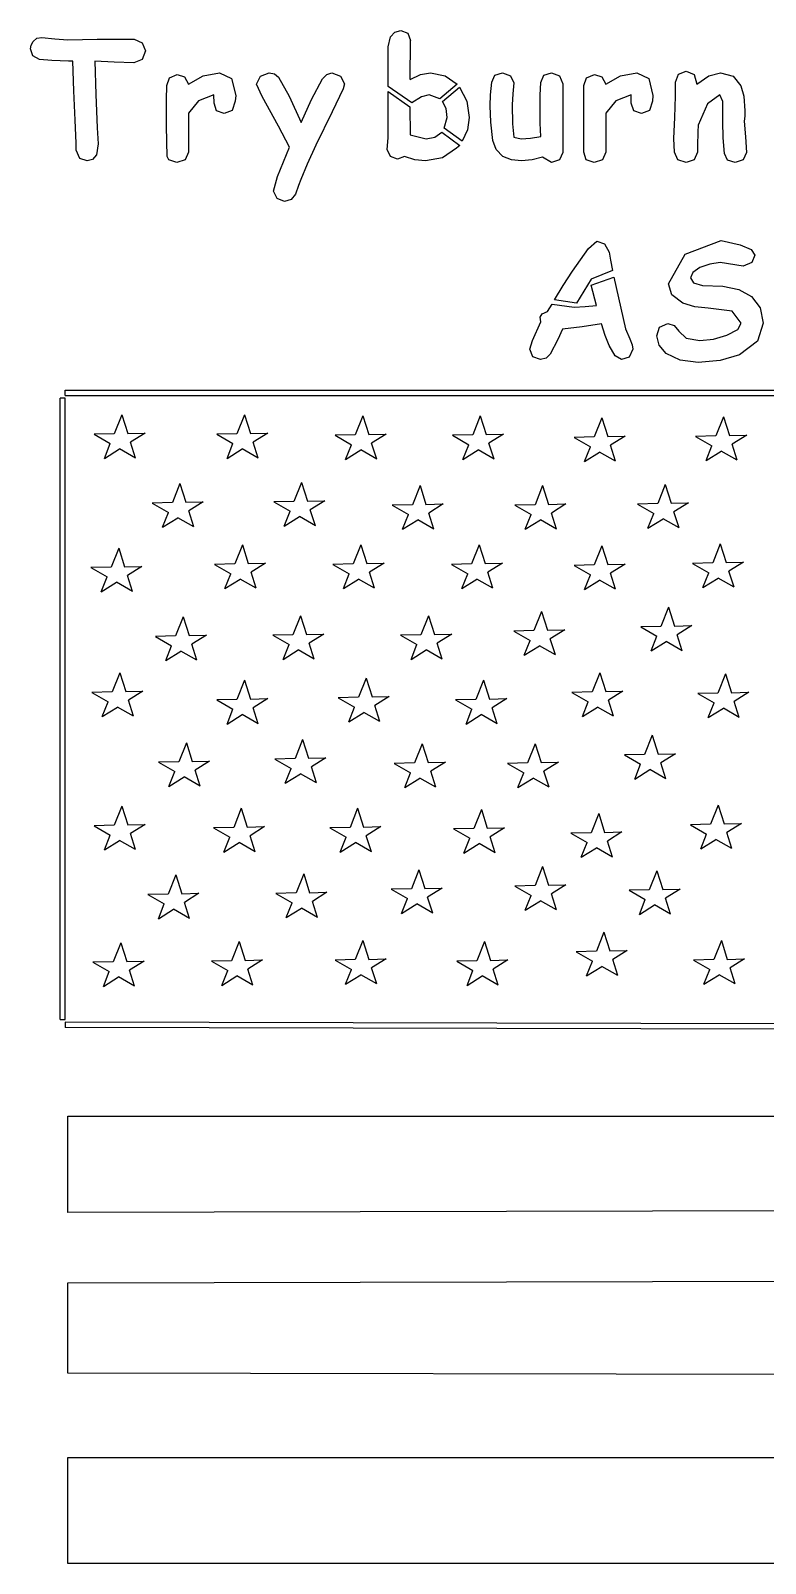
# Model space of a CAD drawing. Header units: metres. Extents: x 0.2 to 90.3, y 1.1 to 74.6.
# Drawn here: x 0.2 to 35.5, y 1.1 to 74.6 of the extents above; entities that cross this region are included whole.
import ezdxf

# ---------------------------------------------------------------- set-up
doc = ezdxf.new("R2010")
doc.units = ezdxf.units.M

msp = doc.modelspace()

# ---------------------------------------------------------------- linework, layer by layer
at = {"layer": '1', "color": 3}
for p, q in [((0.310403, 74.104346), (0.495949, 74.258757)), ((0.495949, 74.258757), (0.728262, 74.301924)), ((0.728262, 74.301924), (1.354494, 74.236624)), ((1.354494, 74.236624), (1.983216, 74.182936)), ((17.345067, 73.846159), (17.46268, 74.335966)), ((17.46268, 74.335966), (17.669118, 74.553679)), ((17.669118, 74.553679), (17.950825, 74.626249)), ((17.950825, 74.626249), (18.300124, 74.50733)), ((18.300124, 74.50733), (18.416556, 74.150557)), ((0.191129, 73.754286), (0.220948, 73.935751)), ((0.297462, 73.423315), (0.191129, 73.754286)), ((0.220948, 73.935751), (0.310403, 74.104346)), ((1.983216, 74.182936), (2.682783, 74.201895)), ((2.682783, 74.201895), (3.382351, 74.220846)), ((3.382351, 74.220846), (4.267185, 74.220846)), ((4.267185, 74.220846), (5.15202, 74.220846)), ((5.15202, 74.220846), (5.546217, 74.043883)), ((5.704643, 73.654936), (5.545802, 73.249945)), ((5.546217, 74.043883), (5.704643, 73.654936)), ((17.345066, 71.942329), (17.345067, 73.846159)), ((18.399119, 72.283201), (18.416555, 74.150558)), ((0.616461, 73.247872), (0.297462, 73.423315)), ((1.21447, 73.187063), (0.616461, 73.24787)), ((2.000651, 73.166792), (1.21447, 73.187063)), ((2.218156, 73.166792), (2.000651, 73.166792)), ((2.266312, 71.7339), (2.218156, 73.166792)), ((4.197313, 73.113936), (3.27221, 73.166792)), ((3.27221, 73.166792), (3.318706, 71.571737)), ((5.150359, 73.085707), (4.197313, 73.113936)), ((5.545802, 73.249945), (5.150359, 73.085707)), ((6.720137, 71.994579), (6.849231, 72.368437)), ((6.849231, 72.368437), (7.224059, 72.518141)), ((7.224059, 72.518141), (7.57322, 72.405241)), ((7.57322, 72.405241), (7.763397, 72.066527)), ((7.763397, 72.066527), (8.469607, 72.466047)), ((8.469607, 72.466047), (9.252746, 72.599226)), ((9.252746, 72.599226), (9.838437, 72.326857)), ((9.838437, 72.326857), (10.033667, 71.509756)), ((11.038368, 72.064039), (11.215475, 72.440794)), ((11.30984, 71.46575), (11.038368, 72.064039)), ((11.215475, 72.440794), (11.634165, 72.599226)), ((11.634165, 72.599226), (11.897607, 72.547751)), ((11.897607, 72.547751), (12.092422, 72.393339)), ((12.092422, 72.393339), (12.590189, 71.48741)), ((13.666174, 71.32102), (14.20053, 72.308111)), ((14.20053, 72.308111), (14.398115, 72.526442)), ((14.398115, 72.526442), (14.651601, 72.599226)), ((14.651601, 72.599226), (15.068902, 72.448683)), ((15.068902, 72.448683), (15.254584, 72.076491)), ((15.254584, 72.076491), (15.184296, 71.83325)), ((18.399119, 72.283201), (18.901797, 72.520216)), ((18.901797, 72.520216), (19.378735, 72.599226)), ((19.378735, 72.599226), (20.077998, 72.464766)), ((20.653916, 72.0614), (19.83059, 71.3608)), ((20.077998, 72.464766), (20.653916, 72.0614)), ((22.261929, 71.553198), (22.322739, 72.152594)), ((22.322739, 72.15259), (22.474665, 72.487562)), ((22.474665, 72.487562), (22.829152, 72.599226)), ((22.829152, 72.599226), (23.217952, 72.454909)), ((23.217952, 72.454909), (23.376794, 72.118551)), ((23.376794, 72.118551), (23.336253, 71.601896)), ((24.647528, 71.532858), (24.67409, 72.140967)), ((24.67409, 72.140967), (24.819791, 72.484656)), ((24.819791, 72.484656), (25.182164, 72.599226)), ((25.182164, 72.599226), (25.5747, 72.452009)), ((25.5747, 72.452009), (25.728144, 72.082304)), ((25.728144, 72.082304), (25.728144, 71.045332)), ((26.743638, 71.994581), (26.872733, 72.368437)), ((26.872733, 72.368437), (27.247561, 72.518141)), ((27.247561, 72.518141), (27.596722, 72.405241)), ((27.596722, 72.405241), (27.786898, 72.066527)), ((27.786898, 72.066527), (28.493109, 72.466047)), ((28.493109, 72.466047), (29.276248, 72.599226)), ((29.276248, 72.599226), (29.861939, 72.326857)), ((29.861939, 72.326857), (30.05717, 71.509756)), ((31.142951, 72.160895), (31.284499, 72.532675)), ((31.142951, 71.489827), (31.142951, 72.160895)), ((31.284499, 72.532675), (31.655175, 72.680304)), ((31.655175, 72.680304), (32.027512, 72.526442)), ((32.027512, 72.526442), (32.166569, 72.064863)), ((32.166569, 72.064863), (32.733445, 72.458784)), ((32.733445, 72.458784), (33.303365, 72.599226)), ((33.303365, 72.599226), (33.897774, 72.44599)), ((33.897774, 72.44599), (34.268037, 71.986273)), ((2.329957, 70.328955), (2.266312, 71.7339)), ((3.318706, 71.571737), (3.382351, 69.970877)), ((6.709343, 71.307738), (6.720137, 71.994581)), ((6.709343, 70.053892), (6.709343, 71.307738)), ((8.979613, 71.545172), (8.243313, 71.254606)), ((8.992067, 71.149725), (8.979613, 71.545172)), ((10.033667, 71.509756), (10.003233, 71.250738)), ((12.0853, 70.050978), (11.30984, 71.46575)), ((12.590189, 71.48741), (13.181348, 70.217436)), ((13.181348, 70.217436), (13.666174, 71.32102)), ((15.184296, 71.83325), (14.654986, 70.735258)), ((18.478221, 71.165159), (17.345066, 71.942329)), ((17.345067, 69.486044), (17.345067, 71.709288)), ((17.345067, 71.709288), (18.390662, 70.970396)), ((18.941224, 71.450316), (18.478221, 71.165159)), ((19.31343, 71.545172), (18.941224, 71.450316)), ((19.83059, 71.3608), (19.31343, 71.545172)), ((19.949322, 71.234714), (20.77851, 71.916609)), ((20.77851, 71.916609), (21.122346, 71.248739)), ((22.241658, 71.027418), (22.261929, 71.553198)), ((23.336253, 71.601896), (23.295712, 71.07363)), ((24.638675, 70.828726), (24.647528, 71.532858)), ((26.732844, 71.307738), (26.743638, 71.994581)), ((26.732844, 70.053892), (26.732844, 71.307738)), ((29.003115, 71.545172), (28.266814, 71.254606)), ((29.015568, 71.149725), (29.003115, 71.545172)), ((30.05717, 71.509756), (30.026734, 71.250738)), ((31.10241, 70.455282), (31.142951, 71.489828)), ((33.266835, 71.545172), (32.675332, 71.12496)), ((33.41322, 71.232466), (33.266835, 71.545172)), ((34.268037, 71.986273), (34.417466, 71.485335)), ((34.417466, 71.485335), (34.467274, 70.785002)), ((8.243313, 71.254606), (7.763397, 70.670714)), ((7.763397, 70.670714), (7.764642, 69.732054)), ((9.114312, 70.777388), (8.992067, 71.149725)), ((9.481045, 70.65328), (9.114312, 70.777388)), ((9.861062, 70.802641), (9.481045, 70.65328)), ((10.003233, 71.250738), (9.861062, 70.802641)), ((14.654986, 70.735258), (13.884509, 69.132666)), ((18.390662, 70.970396), (18.399119, 69.628287)), ((20.124791, 70.886076), (19.949322, 71.234714)), ((20.182904, 70.460684), (20.124791, 70.886076)), ((21.122346, 71.248739), (21.236958, 70.46234)), ((22.272515, 70.241995), (22.241658, 71.027418)), ((23.295712, 71.07363), (23.308997, 70.154066)), ((24.643656, 70.194189), (24.638675, 70.828726)), ((25.728144, 71.045332), (25.728144, 70.001036)), ((28.266814, 71.254606), (27.786898, 70.670714)), ((27.786898, 70.670714), (27.789389, 68.793394)), ((29.137814, 70.777388), (29.015568, 71.149725)), ((29.504546, 70.65328), (29.137814, 70.777388)), ((29.884564, 70.802641), (29.504546, 70.65328)), ((30.026734, 71.250738), (29.884564, 70.802641)), ((32.675332, 71.12496), (32.228554, 70.099821)), ((33.41322, 70.922262), (33.41322, 71.232466)), ((33.41322, 70.267798), (33.41322, 70.922262)), ((34.467274, 70.785002), (34.467274, 70.525984)), ((2.380319, 69.223707), (2.329957, 70.328955)), ((3.382351, 69.970877), (3.434373, 69.203779)), ((6.737086, 68.595534), (6.709343, 70.053892)), ((12.617931, 69.031653), (12.0853, 70.050978)), ((20.038728, 69.954596), (20.182904, 70.460684)), ((20.904053, 69.327978), (20.038728, 69.954596)), ((21.153731, 69.863432), (20.904053, 69.327978)), ((21.236958, 70.46234), (21.153731, 69.863432)), ((22.365083, 69.363455), (22.272515, 70.241995)), ((23.308997, 70.154066), (23.376794, 69.520636)), ((24.67409, 69.543051), (24.643656, 70.194189)), ((25.728144, 70.001036), (25.728144, 69.23699)), ((26.732845, 68.800036), (26.732844, 70.053892)), ((31.061869, 69.449515), (31.10241, 70.455282)), ((32.228554, 70.099821), (32.209458, 69.76969)), ((33.431489, 69.486876), (33.41322, 70.267798)), ((34.467274, 70.525984), (34.436841, 70.281912)), ((34.436841, 70.281912), (34.492596, 69.535162)), ((2.380319, 68.891081), (2.380319, 69.223707)), ((3.434373, 69.203779), (3.353292, 68.663611)), ((7.764642, 69.732054), (7.765888, 68.793394)), ((13.884509, 69.132666), (13.458626, 68.229773)), ((17.302177, 68.920975), (17.345067, 69.486044)), ((18.399119, 69.628287), (19.172854, 69.437063)), ((19.172854, 69.437063), (19.596286, 69.516981)), ((19.596286, 69.516981), (19.926923, 69.756445)), ((19.926923, 69.756445), (20.78241, 69.124129)), ((20.78241, 69.124129), (20.626502, 68.987105)), ((22.526208, 68.922491), (22.365083, 69.363455)), ((23.376794, 69.520636), (23.725196, 69.437063)), ((23.725196, 69.437063), (24.171763, 69.46356)), ((24.171763, 69.46356), (24.67409, 69.543051)), ((25.728144, 69.23699), (25.728144, 68.788412)), ((31.092589, 68.800863), (31.061869, 69.449515)), ((32.209458, 69.76969), (32.197003, 69.104162)), ((32.197003, 69.104162), (32.197003, 68.796713)), ((33.494302, 68.734732), (33.431489, 69.486876)), ((34.492596, 69.535162), (34.548356, 68.790075)), ((2.550783, 68.500624), (2.380319, 68.891081)), ((2.900016, 68.383009), (2.550783, 68.500624)), ((3.161798, 68.453161), (2.900016, 68.383009)), ((3.353292, 68.663611), (3.161798, 68.453161)), ((6.820314, 68.430334), (6.737086, 68.595534)), ((7.210775, 68.301924), (6.820314, 68.430334)), ((7.608292, 68.436003), (7.210775, 68.301924)), ((7.765888, 68.793394), (7.608292, 68.436003)), ((12.041366, 67.627058), (12.617931, 69.031653)), ((17.453131, 68.596502), (17.302177, 68.920975)), ((17.792815, 68.464087), (17.453131, 68.596502)), ((18.127103, 68.584189), (17.792815, 68.464087)), ((18.62099, 68.433302), (18.127103, 68.584189)), ((19.146285, 68.383009), (18.62099, 68.433302)), ((19.961039, 68.534033), (19.146285, 68.383009)), ((20.626502, 68.987105), (19.961039, 68.534033)), ((22.850739, 68.587515), (22.526208, 68.922491)), ((23.262507, 68.434134), (22.850739, 68.587515)), ((23.743462, 68.383009), (23.262507, 68.434134)), ((24.261906, 68.426245), (23.743462, 68.383009)), ((24.755172, 68.55596), (24.261906, 68.426245)), ((25.190467, 68.301924), (24.755172, 68.55596)), ((25.573455, 68.433928), (25.190467, 68.301924)), ((25.728144, 68.788412), (25.573455, 68.433928)), ((26.843816, 68.430334), (26.732844, 68.800039)), ((27.234277, 68.301924), (26.843816, 68.430334)), ((27.631795, 68.436003), (27.234277, 68.301924)), ((27.789389, 68.793394), (27.631795, 68.436003)), ((31.24894, 68.438078), (31.092589, 68.800863)), ((31.643552, 68.301924), (31.24894, 68.438078)), ((32.03941, 68.436835), (31.643552, 68.301924)), ((32.197003, 68.796713), (32.03941, 68.436835)), ((33.639378, 68.410124), (33.494302, 68.734732)), ((34.004868, 68.301924), (33.639378, 68.410124)), ((34.392422, 68.435171), (34.004868, 68.301924)), ((34.548356, 68.790075), (34.392422, 68.435171)), ((11.849179, 66.929358), (12.041366, 67.627058)), ((13.458626, 68.229773), (13.150627, 67.493605)), ((12.014662, 66.571554), (11.849179, 66.929358)), ((13.048653, 67.196814), (12.903232, 66.782973)), ((13.150627, 67.493605), (13.048653, 67.196814)), ((12.38133, 66.437063), (12.014662, 66.571554)), ((12.698733, 66.523543), (12.38133, 66.437063)), ((12.903232, 66.782973), (12.698733, 66.523543)), ((26.198628, 63.090704), (26.964331, 64.172224)), ((26.964331, 64.172224), (27.357011, 64.532728)), ((27.357011, 64.532728), (27.734395, 64.401838)), ((27.734395, 64.401838), (27.961655, 64.009169)), ((27.961655, 64.009169), (28.018626, 63.627466)), ((31.594491, 63.91339), (33.328599, 64.556639)), ((33.328599, 64.556639), (34.242913, 64.357405)), ((34.242913, 64.357405), (34.767792, 64.133116)), ((34.767792, 64.133116), (34.94275, 63.85929)), ((28.018626, 63.627466), (28.110873, 63.119921)), ((30.807618, 62.487555), (31.594491, 63.91339)), ((32.309418, 63.269308), (31.973603, 63.028761)), ((32.783448, 63.429053), (32.309418, 63.269308)), ((33.274087, 63.502585), (32.783448, 63.429053)), ((34.39013, 63.340422), (33.274087, 63.502585)), ((34.794701, 63.511717), (34.39013, 63.340422)), ((34.94275, 63.85929), (34.794701, 63.511717)), ((25.754029, 62.402346), (26.198628, 63.090704)), ((27.09384, 62.702734), (26.390403, 61.554461)), ((27.087489, 62.426279), (28.174464, 62.79793)), ((28.110873, 63.119921), (27.09384, 62.702734)), ((28.174464, 62.79793), (28.740371, 60.333948)), ((30.962243, 61.958594), (30.807618, 62.487555)), ((31.973603, 63.028761), (31.861672, 62.775351)), ((31.861672, 62.775351), (31.996987, 62.540411)), ((31.996987, 62.540411), (32.43007, 62.401495)), ((25.33569, 61.725008), (25.754029, 62.402346)), ((27.350369, 61.451647), (27.087489, 62.426279)), ((31.496949, 61.564947), (30.962243, 61.958594)), ((32.43007, 62.401495), (33.417153, 62.367453)), ((33.417153, 62.367453), (34.183968, 62.21131)), ((34.183968, 62.21131), (34.789719, 61.885115)), ((34.789719, 61.885115), (35.20855, 61.328757)), ((24.648955, 60.886572), (24.74166, 61.041331)), ((24.74166, 61.041331), (24.999848, 61.156382)), ((24.999848, 61.156382), (25.211594, 61.51771)), ((25.211594, 61.51771), (26.278878, 61.370566)), ((26.390403, 61.554461), (25.33569, 61.725008)), ((26.278878, 61.370566), (26.795254, 61.402117)), ((26.795254, 61.402117), (27.350369, 61.451647)), ((32.072953, 61.38127), (31.496949, 61.564947)), ((32.709016, 61.313399), (32.072953, 61.38127)), ((33.859925, 61.180296), (32.709016, 61.313399)), ((34.294099, 60.606917), (33.859925, 61.180296)), ((35.20855, 61.328757), (35.348153, 60.601103)), ((24.282843, 59.77157), (24.678843, 60.659102)), ((24.678843, 60.659102), (24.648955, 60.886572)), ((25.722104, 60.316511), (25.486886, 59.815153)), ((26.666848, 60.430803), (25.722104, 60.316511)), ((27.583647, 60.559756), (26.666848, 60.430803)), ((27.75591, 60.003882), (27.583647, 60.559756)), ((28.740371, 60.333948), (28.951234, 59.840819)), ((30.240048, 59.985667), (30.377442, 60.407118)), ((30.377442, 60.407118), (30.76722, 60.58367)), ((30.76722, 60.58367), (31.081712, 60.491866)), ((31.081712, 60.491866), (31.294099, 60.21646)), ((33.609208, 60.026892), (34.12288, 60.301413)), ((34.12288, 60.301413), (34.294099, 60.606917)), ((35.348153, 60.601103), (35.065202, 59.729483)), ((24.150844, 59.354333), (24.282843, 59.77157)), ((25.486886, 59.815153), (25.123816, 59.111921)), ((27.961655, 59.53393), (27.75591, 60.003882)), ((28.249453, 59.030009), (27.961655, 59.53393)), ((28.951234, 59.840819), (29.060401, 59.557657)), ((29.060401, 59.557657), (29.096789, 59.355162)), ((30.352402, 59.548293), (30.240044, 59.98567)), ((30.689454, 59.148291), (30.352402, 59.548293)), ((31.294099, 60.21646), (31.647073, 59.883757)), ((31.647073, 59.883757), (32.298623, 59.772856)), ((32.298623, 59.772856), (32.960976, 59.836371)), ((32.960976, 59.836371), (33.609208, 60.026892)), ((35.065202, 59.729483), (34.21634, 59.085471)), ((24.298619, 58.991961), (24.150843, 59.354334)), ((24.662238, 58.857054), (24.298619, 58.991961)), ((24.927342, 58.920771), (24.662238, 58.857054)), ((25.123816, 59.111921), (24.927342, 58.920771)), ((28.549979, 58.857054), (28.249453, 59.030009)), ((28.919411, 58.976328), (28.549979, 58.857054)), ((29.096789, 59.355162), (28.919411, 58.976328)), ((31.355889, 58.826178), (30.689454, 59.148291)), ((32.228341, 58.718802), (31.355889, 58.826178)), ((33.283356, 58.810469), (32.228341, 58.718802)), ((34.21634, 59.085471), (33.283356, 58.810469)), ((1.850556, 57.383889), (36.379763, 57.383889)), ((1.850556, 57.133889), (1.850556, 57.383888)), ((1.600556, 27.200439), (1.600556, 57.008888)), ((1.850556, 57.008888), (1.600556, 57.008888)), ((1.850556, 57.133889), (36.381138, 57.133889)), ((1.850556, 27.200439), (1.850556, 57.008888)), ((4.568528, 56.210565), (4.203688, 55.295266)), ((4.568528, 56.210563), (4.853654, 55.310834)), ((10.454345, 56.210565), (10.089505, 55.295266)), ((10.454345, 56.210563), (10.739471, 55.310834)), ((16.137203, 56.159825), (15.772363, 55.244526)), ((16.137203, 56.159824), (16.422329, 55.260094)), ((21.769321, 56.159825), (21.404482, 55.244526)), ((21.769321, 56.159824), (22.054447, 55.260094)), ((27.604398, 56.058346), (27.239559, 55.143047)), ((27.604398, 56.058344), (27.889525, 55.158614)), ((33.439476, 56.109086), (33.074636, 55.193787)), ((33.439476, 56.109084), (33.724602, 55.209354)), ((4.203688, 55.295266), (3.234064, 55.272041)), ((3.234064, 55.272041), (4.015734, 54.823731)), ((4.853654, 55.310834), (5.683025, 55.3307)), ((5.683025, 55.3307), (4.985337, 54.8953)), ((10.089505, 55.295266), (9.119881, 55.272041)), ((9.119881, 55.272041), (9.901551, 54.823731)), ((10.739471, 55.310834), (11.568842, 55.3307)), ((11.568842, 55.3307), (10.871154, 54.8953)), ((15.772363, 55.244526), (14.802739, 55.221302)), ((14.802739, 55.221301), (15.584409, 54.772991)), ((16.422329, 55.260094), (17.2517, 55.27996)), ((17.2517, 55.27996), (16.554012, 54.844561)), ((21.404482, 55.244526), (20.434857, 55.221302)), ((20.434857, 55.221301), (21.216527, 54.772991)), ((22.054447, 55.260094), (22.883818, 55.27996)), ((22.883818, 55.27996), (22.18613, 54.844561)), ((27.239559, 55.143047), (26.269935, 55.119822)), ((27.889525, 55.158614), (28.718896, 55.17848)), ((28.718896, 55.17848), (28.021208, 54.743081)), ((33.074636, 55.193787), (32.105012, 55.170562)), ((32.105012, 55.170562), (32.886682, 54.722251)), ((33.724602, 55.209354), (34.553973, 55.22922)), ((34.553973, 55.22922), (33.856285, 54.793821)), ((3.732655, 54.113552), (4.015734, 54.823731)), ((3.732655, 54.113552), (4.461229, 54.568226)), ((5.228427, 54.128216), (4.461229, 54.568226)), ((5.228427, 54.128216), (4.985337, 54.8953)), ((9.618472, 54.113552), (9.901551, 54.823731)), ((9.618472, 54.113552), (10.347046, 54.568226)), ((11.114245, 54.128216), (10.347046, 54.568226)), ((11.114245, 54.128216), (10.871154, 54.8953)), ((15.30133, 54.062812), (15.584409, 54.772991)), ((15.30133, 54.062812), (16.029904, 54.517486)), ((16.797103, 54.077476), (16.029904, 54.517486)), ((16.797103, 54.077476), (16.554012, 54.844561)), ((20.933448, 54.062812), (21.216527, 54.772991)), ((20.933448, 54.062812), (21.662023, 54.517486)), ((22.429221, 54.077476), (21.662023, 54.517486)), ((22.429221, 54.077476), (22.18613, 54.844561)), ((26.269935, 55.119822), (27.051604, 54.671511)), ((26.768526, 53.961332), (27.051604, 54.671511)), ((26.768526, 53.961332), (27.4971, 54.416006)), ((28.264298, 53.975996), (27.4971, 54.416006)), ((28.264298, 53.975996), (28.021208, 54.743081)), ((32.603603, 54.012072), (32.886682, 54.722251)), ((32.603603, 54.012072), (33.332177, 54.466746)), ((34.099375, 54.026736), (33.332177, 54.466746)), ((34.099375, 54.026736), (33.856285, 54.793821)), ((13.194294, 52.963218), (12.829455, 52.047919)), ((13.194294, 52.963216), (13.47942, 52.063486)), ((7.359217, 52.912478), (6.994377, 51.997179)), ((7.359217, 52.912476), (7.644343, 52.012746)), ((18.877152, 52.810998), (18.512313, 51.895699)), ((18.877152, 52.810997), (19.162278, 51.911267)), ((24.762969, 52.810998), (24.39813, 51.895699)), ((24.762969, 52.810997), (25.048096, 51.911267)), ((30.648787, 52.861738), (30.283947, 51.946439)), ((30.648787, 52.861736), (30.933913, 51.962007)), ((6.994377, 51.997179), (6.024753, 51.973954)), ((6.024753, 51.973954), (6.806423, 51.525644)), ((6.523344, 50.815465), (6.806423, 51.525644)), ((7.644343, 52.012746), (8.473714, 52.032612)), ((8.473714, 52.032612), (7.776026, 51.597213)), ((8.019117, 50.830128), (7.776026, 51.597213)), ((12.829455, 52.047919), (11.859831, 52.024694)), ((11.859831, 52.024694), (12.6415, 51.576383)), ((12.358422, 50.866204), (12.6415, 51.576383)), ((13.47942, 52.063486), (14.308791, 52.083352)), ((14.308791, 52.083352), (13.611103, 51.647953)), ((13.854194, 50.880868), (13.611103, 51.647953)), ((18.512313, 51.895699), (17.542689, 51.872475)), ((17.542689, 51.872474), (18.324358, 51.424164)), ((19.162278, 51.911267), (19.991649, 51.931133)), ((19.991649, 51.931133), (19.293961, 51.495734)), ((19.537052, 50.728649), (19.293961, 51.495734)), ((24.39813, 51.895699), (23.428506, 51.872475)), ((23.428506, 51.872474), (24.210175, 51.424164)), ((25.048096, 51.911267), (25.877467, 51.931133)), ((25.877467, 51.931133), (25.179779, 51.495734)), ((25.422869, 50.728649), (25.179779, 51.495734)), ((30.283947, 51.946439), (29.314323, 51.923214)), ((29.314323, 51.923214), (30.095993, 51.474904)), ((29.812914, 50.764725), (30.095993, 51.474904)), ((30.933913, 51.962007), (31.763284, 51.981873)), ((31.763284, 51.981873), (31.065596, 51.546473)), ((31.308686, 50.779389), (31.065596, 51.546473)), ((6.523344, 50.815465), (7.251918, 51.270139)), ((8.019117, 50.830128), (7.251918, 51.270139)), ((12.358422, 50.866204), (13.086996, 51.320878)), ((13.854194, 50.880868), (13.086996, 51.320878)), ((18.04128, 50.713985), (18.324358, 51.424164)), ((18.04128, 50.713985), (18.769854, 51.168659)), ((19.537052, 50.728649), (18.769854, 51.168659)), ((23.927097, 50.713985), (24.210175, 51.424164)), ((23.927097, 50.713985), (24.655671, 51.168659)), ((25.422869, 50.728649), (24.655671, 51.168659)), ((29.812914, 50.764725), (30.541488, 51.219399)), ((31.308686, 50.779389), (30.541488, 51.219399)), ((33.287256, 50.020309), (32.922417, 49.10501)), ((33.287256, 50.020307), (33.572383, 49.120578)), ((4.416308, 49.81735), (4.051469, 48.902051)), ((4.416308, 49.817348), (4.701434, 48.917618)), ((10.352865, 49.969569), (9.988026, 49.05427)), ((10.352865, 49.969568), (10.637991, 49.069838)), ((16.035723, 49.969569), (15.670884, 49.05427)), ((16.035723, 49.969568), (16.320849, 49.069838)), ((21.718581, 49.969569), (21.353742, 49.05427)), ((21.718581, 49.969568), (22.003707, 49.069838)), ((27.604398, 49.91883), (27.239559, 49.003531)), ((27.604398, 49.918828), (27.889525, 49.019098)), ((4.051469, 48.902051), (3.081845, 48.878826)), ((3.081845, 48.878826), (3.863514, 48.430516)), ((4.701434, 48.917618), (5.530805, 48.937484)), ((5.530805, 48.937484), (4.833117, 48.502085)), ((9.988026, 49.05427), (9.018402, 49.031046)), ((9.018402, 49.031045), (9.800071, 48.582735)), ((9.516993, 47.872556), (9.800071, 48.582735)), ((10.637991, 49.069838), (11.467362, 49.089704)), ((11.467362, 49.089704), (10.769674, 48.654305)), ((11.012765, 47.88722), (10.769674, 48.654305)), ((15.670884, 49.05427), (14.70126, 49.031046)), ((14.70126, 49.031045), (15.482929, 48.582735)), ((15.199851, 47.872556), (15.482929, 48.582735)), ((16.320849, 49.069838), (17.15022, 49.089704)), ((17.15022, 49.089704), (16.452532, 48.654305)), ((16.695623, 47.88722), (16.452532, 48.654305)), ((21.353742, 49.05427), (20.384118, 49.031046)), ((20.384118, 49.031045), (21.165787, 48.582735)), ((20.882709, 47.872556), (21.165787, 48.582735)), ((22.003707, 49.069838), (22.833078, 49.089704)), ((22.833078, 49.089704), (22.13539, 48.654305)), ((22.378481, 47.88722), (22.13539, 48.654305)), ((27.239559, 49.003531), (26.269935, 48.980306)), ((26.269935, 48.980305), (27.051604, 48.531995)), ((26.768526, 47.821816), (27.051604, 48.531995)), ((27.889525, 49.019098), (28.718896, 49.038964)), ((28.718896, 49.038964), (28.021208, 48.603565)), ((28.264298, 47.83648), (28.021208, 48.603565)), ((32.922417, 49.10501), (31.952793, 49.081785)), ((31.952793, 49.081785), (32.734462, 48.633475)), ((32.451384, 47.923296), (32.734462, 48.633475)), ((33.572383, 49.120578), (34.401754, 49.140444)), ((34.401754, 49.140444), (33.704066, 48.705044)), ((33.947156, 47.93796), (33.704066, 48.705044)), ((3.580436, 47.720337), (3.863514, 48.430516)), ((3.580436, 47.720337), (4.30901, 48.175011)), ((5.076208, 47.735), (4.30901, 48.175011)), ((5.076208, 47.735), (4.833117, 48.502085)), ((9.516993, 47.872556), (10.245567, 48.32723)), ((11.012765, 47.88722), (10.245567, 48.32723)), ((15.199851, 47.872556), (15.928425, 48.32723)), ((16.695623, 47.88722), (15.928425, 48.32723)), ((20.882709, 47.872556), (21.611283, 48.32723)), ((22.378481, 47.88722), (21.611283, 48.32723)), ((26.768526, 47.821816), (27.4971, 48.27649)), ((28.264298, 47.83648), (27.4971, 48.27649)), ((32.451384, 47.923296), (33.179958, 48.37797)), ((33.947156, 47.93796), (33.179958, 48.37797)), ((7.511436, 46.519263), (7.146597, 45.603964)), ((7.511436, 46.519261), (7.796562, 45.619531)), ((13.143555, 46.570003), (12.778715, 45.654704)), ((13.143554, 46.570001), (13.428681, 45.670271)), ((19.283071, 46.570003), (18.918231, 45.654704)), ((19.283071, 46.570001), (19.568197, 45.670271)), ((24.71223, 46.772962), (24.34739, 45.857663)), ((24.71223, 46.77296), (24.997356, 45.87323)), ((30.801006, 46.975921), (30.436167, 46.060622)), ((30.801006, 46.975919), (31.086132, 46.076189)), ((7.146597, 45.603964), (6.176973, 45.580739)), ((6.176973, 45.580739), (6.958642, 45.132428)), ((7.796562, 45.619531), (8.625933, 45.639397)), ((8.625933, 45.639397), (7.928245, 45.203998)), ((12.778715, 45.654704), (11.809091, 45.631479)), ((11.809091, 45.631478), (12.59076, 45.183168)), ((13.428681, 45.670271), (14.258052, 45.690137)), ((14.258052, 45.690137), (13.560364, 45.254738)), ((18.918231, 45.654704), (17.948607, 45.631479)), ((17.948607, 45.631478), (18.730277, 45.183168)), ((19.568197, 45.670271), (20.397568, 45.690137)), ((20.397568, 45.690137), (19.69988, 45.254738)), ((24.34739, 45.857663), (23.377766, 45.834438)), ((23.377766, 45.834438), (24.159436, 45.386127)), ((24.997356, 45.87323), (25.826727, 45.893096)), ((25.826727, 45.893096), (25.129039, 45.457697)), ((30.436167, 46.060622), (29.466542, 46.037397)), ((29.466542, 46.037397), (30.248212, 45.589087)), ((29.965133, 44.878908), (30.248212, 45.589087)), ((31.086132, 46.076189), (31.915503, 46.096056)), ((31.915503, 46.096056), (31.217815, 45.660656)), ((31.460906, 44.893571), (31.217815, 45.660656)), ((6.675564, 44.422249), (6.958642, 45.132428)), ((6.675564, 44.422249), (7.404138, 44.876923)), ((8.171336, 44.436913), (7.404138, 44.876923)), ((8.171336, 44.436913), (7.928245, 45.203998)), ((12.307682, 44.472989), (12.59076, 45.183168)), ((12.307682, 44.472989), (13.036256, 44.927663)), ((13.803454, 44.487653), (13.036256, 44.927663)), ((13.803454, 44.487653), (13.560364, 45.254738)), ((18.447198, 44.472989), (18.730277, 45.183168)), ((18.447198, 44.472989), (19.175772, 44.927663)), ((19.94297, 44.487653), (19.175772, 44.927663)), ((19.94297, 44.487653), (19.69988, 45.254738)), ((23.876357, 44.675948), (24.159436, 45.386127)), ((23.876357, 44.675948), (24.604931, 45.130622)), ((25.372129, 44.690612), (24.604931, 45.130622)), ((25.372129, 44.690612), (25.129039, 45.457697)), ((29.965133, 44.878908), (30.693708, 45.333582)), ((31.460906, 44.893571), (30.693708, 45.333582)), ((4.467048, 43.830053), (4.102209, 42.914754)), ((4.467048, 43.830051), (4.752174, 42.930322)), ((10.454345, 43.474875), (10.089505, 42.559576)), ((10.454345, 43.474873), (10.739471, 42.575143)), ((16.289422, 43.576354), (15.924583, 42.661055)), ((16.289422, 43.576352), (16.574548, 42.676623)), ((21.92154, 43.474875), (21.556701, 42.559576)), ((21.92154, 43.474873), (22.206667, 42.575143)), ((27.502919, 43.830053), (27.138079, 42.914754)), ((27.502919, 43.830051), (27.788045, 42.930322)), ((33.540955, 43.779313), (33.176116, 42.864014)), ((33.540955, 43.779312), (33.826082, 42.879582)), ((4.102209, 42.914754), (3.132584, 42.891529)), ((3.132584, 42.891529), (3.914254, 42.443219)), ((4.752174, 42.930322), (5.581545, 42.950188)), ((5.581545, 42.950188), (4.883857, 42.514788)), ((15.924583, 42.661055), (14.954959, 42.63783)), ((14.954959, 42.63783), (15.736628, 42.18952)), ((16.574548, 42.676623), (17.403919, 42.696489)), ((17.403919, 42.696489), (16.706231, 42.261089)), ((27.138079, 42.914754), (26.168455, 42.891529)), ((26.168455, 42.891529), (26.950125, 42.443219)), ((27.788045, 42.930322), (28.617416, 42.950188)), ((28.617416, 42.950188), (27.919728, 42.514788)), ((33.176116, 42.864014), (32.206492, 42.84079)), ((32.206492, 42.840789), (32.988161, 42.392479)), ((33.826082, 42.879582), (34.655453, 42.899448)), ((34.655453, 42.899448), (33.957765, 42.464049)), ((3.631175, 41.73304), (3.914254, 42.443219)), ((3.631175, 41.73304), (4.35975, 42.187714)), ((5.126948, 41.747704), (4.35975, 42.187714)), ((5.126948, 41.747704), (4.883857, 42.514788)), ((10.089505, 42.559576), (9.119881, 42.536351)), ((9.119881, 42.53635), (9.901551, 42.08804)), ((9.618472, 41.377861), (9.901551, 42.08804)), ((10.739471, 42.575143), (11.568842, 42.595009)), ((11.568842, 42.595009), (10.871154, 42.15961)), ((11.114245, 41.392525), (10.871154, 42.15961)), ((15.45355, 41.479341), (15.736628, 42.18952)), ((15.45355, 41.479341), (16.182124, 41.934015)), ((16.949322, 41.494005), (16.182124, 41.934015)), ((16.949322, 41.494005), (16.706231, 42.261089)), ((21.556701, 42.559576), (20.587077, 42.536351)), ((20.587077, 42.53635), (21.368746, 42.08804)), ((21.085668, 41.377861), (21.368746, 42.08804)), ((22.206667, 42.575143), (23.036038, 42.595009)), ((23.036038, 42.595009), (22.33835, 42.15961)), ((22.58144, 41.392525), (22.33835, 42.15961)), ((26.667046, 41.73304), (26.950125, 42.443219)), ((26.667046, 41.73304), (27.39562, 42.187714)), ((28.162819, 41.747704), (27.39562, 42.187714)), ((28.162819, 41.747704), (27.919728, 42.514788)), ((32.705083, 41.6823), (32.988161, 42.392479)), ((32.705083, 41.6823), (33.433657, 42.136974)), ((34.200855, 41.696964), (33.433657, 42.136974)), ((34.200855, 41.696964), (33.957765, 42.464049)), ((9.618472, 41.377861), (10.347046, 41.832535)), ((11.114245, 41.392525), (10.347046, 41.832535)), ((21.085668, 41.377861), (21.814242, 41.832535)), ((22.58144, 41.392525), (21.814242, 41.832535)), ((7.663656, 40.481226), (7.298816, 39.565927)), ((7.663656, 40.481224), (7.948782, 39.581495)), ((13.245034, 40.633446), (12.880195, 39.718147)), ((13.245034, 40.633444), (13.53016, 39.733714)), ((18.978632, 40.430486), (18.613792, 39.515187)), ((18.978632, 40.430485), (19.263758, 39.530755)), ((24.407791, 40.430486), (24.042951, 39.515187)), ((24.407791, 40.430485), (24.692917, 39.530755)), ((30.017848, 40.834934), (29.653009, 39.919635)), ((30.017848, 40.834932), (30.302974, 39.935203)), ((12.880195, 39.718147), (11.91057, 39.694922)), ((11.91057, 39.694921), (12.69224, 39.246611)), ((13.53016, 39.733714), (14.359531, 39.75358)), ((14.359531, 39.75358), (13.661843, 39.318181)), ((29.653009, 39.919635), (28.683385, 39.89641)), ((28.683385, 39.89641), (29.465054, 39.4481)), ((30.302974, 39.935203), (31.132345, 39.955069)), ((31.132345, 39.955069), (30.434657, 39.519669)), ((7.298816, 39.565927), (6.329192, 39.542702)), ((6.329192, 39.542702), (7.110862, 39.094392)), ((6.827783, 38.384213), (7.110862, 39.094392)), ((7.948782, 39.581495), (8.778153, 39.601361)), ((8.778153, 39.601361), (8.080465, 39.165961)), ((8.323555, 38.398877), (8.080465, 39.165961)), ((12.409161, 38.536432), (12.69224, 39.246611)), ((12.409161, 38.536432), (13.137736, 38.991106)), ((13.904934, 38.551096), (13.137736, 38.991106)), ((13.904934, 38.551096), (13.661843, 39.318181)), ((18.613792, 39.515187), (17.644168, 39.491963)), ((17.644168, 39.491962), (18.425838, 39.043652)), ((18.142759, 38.333473), (18.425838, 39.043652)), ((19.263758, 39.530755), (20.093129, 39.550621)), ((20.093129, 39.550621), (19.395441, 39.115222)), ((19.638532, 38.348137), (19.395441, 39.115222)), ((24.042951, 39.515187), (23.073327, 39.491963)), ((23.073327, 39.491962), (23.854997, 39.043652)), ((23.571918, 38.333473), (23.854997, 39.043652)), ((24.692917, 39.530755), (25.522288, 39.550621)), ((25.522288, 39.550621), (24.8246, 39.115222)), ((25.067691, 38.348137), (24.8246, 39.115222)), ((29.181976, 38.737921), (29.465054, 39.4481)), ((29.181976, 38.737921), (29.91055, 39.192595)), ((30.677748, 38.752584), (29.91055, 39.192595)), ((30.677748, 38.752584), (30.434657, 39.519669)), ((6.827783, 38.384213), (7.556357, 38.838887)), ((8.323555, 38.398877), (7.556357, 38.838887)), ((18.142759, 38.333473), (18.871333, 38.788147)), ((19.638532, 38.348137), (18.871333, 38.788147)), ((23.571918, 38.333473), (24.300492, 38.788147)), ((25.067691, 38.348137), (24.300492, 38.788147)), ((33.185777, 37.487578), (32.820937, 36.572279)), ((33.185777, 37.487576), (33.470903, 36.587846)), ((4.568528, 37.436838), (4.203688, 36.521539)), ((4.568528, 37.436836), (4.853654, 36.537106)), ((10.302126, 37.335358), (9.937286, 36.420059)), ((10.302125, 37.335357), (10.587252, 36.435627)), ((15.883504, 37.335358), (15.518664, 36.420059)), ((15.883504, 37.335357), (16.16863, 36.435627)), ((21.820061, 37.284619), (21.455221, 36.36932)), ((21.820061, 37.284617), (22.105187, 36.384887)), ((27.452179, 37.081659), (27.08734, 36.16636)), ((27.452179, 37.081658), (27.737305, 36.181928)), ((4.203688, 36.521539), (3.234064, 36.498314)), ((3.234064, 36.498314), (4.015734, 36.050003)), ((3.732655, 35.339825), (4.015734, 36.050003)), ((4.853654, 36.537106), (5.683025, 36.556972)), ((5.683025, 36.556972), (4.985337, 36.121573)), ((5.228427, 35.354488), (4.985337, 36.121573)), ((9.937286, 36.420059), (8.967662, 36.396835)), ((8.967662, 36.396834), (9.749331, 35.948524)), ((10.587252, 36.435627), (11.416623, 36.455493)), ((11.416623, 36.455493), (10.718935, 36.020094)), ((10.962025, 35.253009), (10.718935, 36.020094)), ((15.518664, 36.420059), (14.54904, 36.396835)), ((14.54904, 36.396834), (15.33071, 35.948524)), ((16.16863, 36.435627), (16.998001, 36.455493)), ((16.998001, 36.455493), (16.300313, 36.020094)), ((16.543404, 35.253009), (16.300313, 36.020094)), ((21.455221, 36.36932), (20.485597, 36.346095)), ((20.485597, 36.346094), (21.267267, 35.897784)), ((22.105187, 36.384887), (22.934558, 36.404753)), ((22.934558, 36.404753), (22.23687, 35.969354)), ((27.08734, 36.16636), (26.117715, 36.143136)), ((26.117715, 36.143135), (26.899385, 35.694825)), ((27.737305, 36.181928), (28.566676, 36.201794)), ((28.566676, 36.201794), (27.868988, 35.766394)), ((32.820937, 36.572279), (31.851313, 36.549054)), ((31.851313, 36.549054), (32.632983, 36.100743)), ((32.349904, 35.390564), (32.632983, 36.100743)), ((33.470903, 36.587846), (34.300274, 36.607712)), ((34.300274, 36.607712), (33.602586, 36.172313)), ((33.845676, 35.405228), (33.602586, 36.172313)), ((3.732655, 35.339825), (4.461229, 35.794498)), ((5.228427, 35.354488), (4.461229, 35.794498)), ((9.466253, 35.238345), (9.749331, 35.948524)), ((9.466253, 35.238345), (10.194827, 35.693019)), ((10.962025, 35.253009), (10.194827, 35.693019)), ((15.047631, 35.238345), (15.33071, 35.948524)), ((15.047631, 35.238345), (15.776205, 35.693019)), ((16.543404, 35.253009), (15.776205, 35.693019)), ((20.984188, 35.187605), (21.267267, 35.897784)), ((20.984188, 35.187605), (21.712762, 35.642279)), ((22.479961, 35.202269), (21.712762, 35.642279)), ((22.479961, 35.202269), (22.23687, 35.969354)), ((26.616306, 34.984646), (26.899385, 35.694825)), ((26.616306, 34.984646), (27.344881, 35.43932)), ((28.112079, 34.99931), (27.344881, 35.43932)), ((28.112079, 34.99931), (27.868988, 35.766394)), ((32.349904, 35.390564), (33.078478, 35.845238)), ((33.845676, 35.405228), (33.078478, 35.845238)), ((24.762969, 34.544669), (24.39813, 33.62937)), ((24.762969, 34.544667), (25.048096, 33.644938)), ((7.156258, 34.138751), (6.791418, 33.223452)), ((7.156258, 34.138749), (7.441384, 33.239019)), ((13.295774, 34.189491), (12.930934, 33.274192)), ((13.295774, 34.189489), (13.5809, 33.289759)), ((18.826412, 34.39245), (18.461573, 33.477151)), ((18.826412, 34.392448), (19.111539, 33.492718)), ((30.242868, 34.34171), (29.878029, 33.426411)), ((30.242868, 34.341708), (30.527994, 33.441978)), ((6.791418, 33.223452), (5.821794, 33.200227)), ((5.821794, 33.200227), (6.603464, 32.751916)), ((7.441384, 33.239019), (8.270755, 33.258885)), ((8.270755, 33.258885), (7.573067, 32.823486)), ((12.930934, 33.274192), (11.96131, 33.250967)), ((11.96131, 33.250966), (12.74298, 32.802656)), ((13.5809, 33.289759), (14.410271, 33.309625)), ((14.410271, 33.309625), (13.712583, 32.874226)), ((18.461573, 33.477151), (17.491949, 33.453926)), ((17.491949, 33.453926), (18.273618, 33.005615)), ((19.111539, 33.492718), (19.94091, 33.512584)), ((19.94091, 33.512584), (19.243222, 33.077185)), ((19.486312, 32.3101), (19.243222, 33.077185)), ((24.39813, 33.62937), (23.428506, 33.606145)), ((23.428506, 33.606145), (24.210175, 33.157835)), ((23.927097, 32.447656), (24.210175, 33.157835)), ((25.048096, 33.644938), (25.877467, 33.664804)), ((25.877467, 33.664804), (25.179779, 33.229404)), ((25.422869, 32.46232), (25.179779, 33.229404)), ((29.878029, 33.426411), (28.908405, 33.403186)), ((28.908405, 33.403186), (29.690074, 32.954875)), ((30.527994, 33.441978), (31.357365, 33.461844)), ((31.357365, 33.461844), (30.659677, 33.026445)), ((6.320385, 32.041737), (6.603464, 32.751916)), ((6.320385, 32.041737), (7.048959, 32.496411)), ((7.816157, 32.056401), (7.048959, 32.496411)), ((7.816157, 32.056401), (7.573067, 32.823486)), ((12.459901, 32.092477), (12.74298, 32.802656)), ((12.459901, 32.092477), (13.188475, 32.547151)), ((13.955674, 32.107141), (13.188475, 32.547151)), ((13.955674, 32.107141), (13.712583, 32.874226)), ((17.99054, 32.295436), (18.273618, 33.005615)), ((17.99054, 32.295436), (18.719114, 32.75011)), ((19.486312, 32.3101), (18.719114, 32.75011)), ((23.927097, 32.447656), (24.655671, 32.90233)), ((25.422869, 32.46232), (24.655671, 32.90233)), ((29.406996, 32.244697), (29.690074, 32.954875)), ((29.406996, 32.244697), (30.13557, 32.69937)), ((30.902768, 32.25936), (30.13557, 32.69937)), ((30.902768, 32.25936), (30.659677, 33.026445)), ((4.517788, 30.891403), (4.152948, 29.976104)), ((4.517788, 30.891402), (4.802914, 29.991672)), ((10.200646, 30.942143), (9.835806, 30.026844)), ((10.200646, 30.942141), (10.485772, 30.042412)), ((16.137203, 30.992883), (15.772363, 30.077584)), ((16.137203, 30.992881), (16.422329, 30.093151)), ((21.97228, 30.942143), (21.607441, 30.026844)), ((21.97228, 30.942141), (22.257406, 30.042412)), ((27.705878, 31.398801), (27.341039, 30.483502)), ((27.705878, 31.3988), (27.991004, 30.49907)), ((33.337996, 30.992883), (32.973157, 30.077584)), ((33.337996, 30.992881), (33.623122, 30.093151)), ((27.341039, 30.483502), (26.371414, 30.460278)), ((26.371414, 30.460277), (27.153084, 30.011967)), ((27.991004, 30.49907), (28.820375, 30.518936)), ((28.820375, 30.518936), (28.122687, 30.083537)), ((4.152948, 29.976104), (3.183324, 29.95288)), ((3.183324, 29.952879), (3.964994, 29.504569)), ((3.681915, 28.79439), (3.964994, 29.504569)), ((4.802914, 29.991672), (5.632285, 30.011538)), ((5.632285, 30.011538), (4.934597, 29.576138)), ((5.177688, 28.809054), (4.934597, 29.576138)), ((9.835806, 30.026844), (8.866182, 30.003619)), ((8.866182, 30.003619), (9.647852, 29.555309)), ((9.364773, 28.84513), (9.647852, 29.555309)), ((10.485772, 30.042412), (11.315143, 30.062278)), ((11.315143, 30.062278), (10.617455, 29.626878)), ((10.860546, 28.859794), (10.617455, 29.626878)), ((15.772363, 30.077584), (14.802739, 30.054359)), ((14.802739, 30.054359), (15.584409, 29.606048)), ((15.30133, 28.89587), (15.584409, 29.606048)), ((16.422329, 30.093151), (17.2517, 30.113017)), ((17.2517, 30.113017), (16.554012, 29.677618)), ((16.797103, 28.910533), (16.554012, 29.677618)), ((21.607441, 30.026844), (20.637817, 30.003619)), ((20.637817, 30.003619), (21.419486, 29.555309)), ((21.136408, 28.84513), (21.419486, 29.555309)), ((22.257406, 30.042412), (23.086777, 30.062278)), ((23.086777, 30.062278), (22.389089, 29.626878)), ((22.63218, 28.859794), (22.389089, 29.626878)), ((26.870005, 29.301788), (27.153084, 30.011967)), ((26.870005, 29.301788), (27.59858, 29.756462)), ((28.365778, 29.316452), (27.59858, 29.756462)), ((28.365778, 29.316452), (28.122687, 30.083537)), ((32.973157, 30.077584), (32.003533, 30.054359)), ((32.003533, 30.054359), (32.785202, 29.606048)), ((32.502124, 28.89587), (32.785202, 29.606048)), ((33.623122, 30.093151), (34.452493, 30.113017)), ((34.452493, 30.113017), (33.754805, 29.677618)), ((33.997896, 28.910533), (33.754805, 29.677618)), ((3.681915, 28.79439), (4.410489, 29.249064)), ((5.177688, 28.809054), (4.410489, 29.249064)), ((9.364773, 28.84513), (10.093347, 29.299804)), ((10.860546, 28.859794), (10.093347, 29.299804)), ((15.30133, 28.89587), (16.029904, 29.350543)), ((16.797103, 28.910533), (16.029904, 29.350543)), ((21.136408, 28.84513), (21.864982, 29.299804)), ((22.63218, 28.859794), (21.864982, 29.299804)), ((32.502124, 28.89587), (33.230698, 29.350543)), ((33.997896, 28.910533), (33.230698, 29.350543)), ((1.600556, 27.200439), (1.850556, 27.200439)), ((1.850556, 27.075439), (1.850013, 26.825439)), ((36.384354, 26.750421), (1.850013, 26.825439)), ((36.3855, 27.000419), (1.850556, 27.075439)), ((1.975556, 22.577778), (90.311111, 22.577778)), ((1.975556, 17.960982), (1.975556, 22.577778)), ((90.311111, 18.159032), (1.975556, 17.960982)), ((1.975556, 14.580104), (47.577962, 14.675556)), ((1.975556, 10.253668), (1.975556, 14.580104)), ((45.861111, 10.16), (1.975556, 10.253668)), ((1.975556, 6.208889), (46.143333, 6.208889)), ((1.975556, 3.668889), (1.975556, 6.208889)), ((1.975556, 1.128889), (1.975556, 3.668889)), ((90.311111, 1.128889), (1.975556, 1.128889))]:
    msp.add_line(p, q, dxfattribs=at)

doc.saveas('drawing.dxf')
